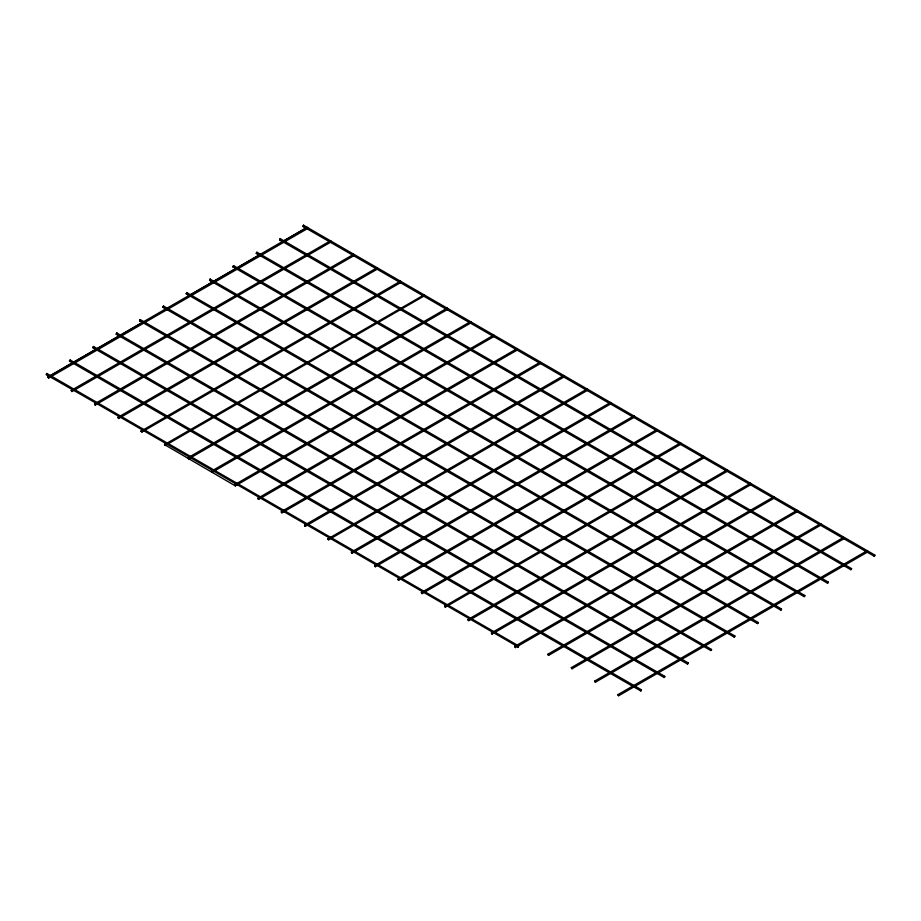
<?xml version="1.0" encoding="UTF-8"?>
<svg xmlns="http://www.w3.org/2000/svg" width="921" height="921" viewBox="0 0 921 921"><rect width="100%" height="100%" fill="white"/><g stroke="black" fill="none" stroke-linecap="round" stroke-linejoin="round"><path stroke-width="1.38" d="M141.155 431.12L400.359 281.25L401.026 281.63L401.096 282.321L141.961 431.961L141.155 431.12L141.961 431.961M164.502 444.601L424.155 294.847L424.431 295.802L165.296 445.442L164.502 444.601L235.316 485.862L234.648 484.722L492.47 335.866M564.4 376.724L305.335 526.294L304.667 525.914L304.667 525.143L563.744 375.572L564.515 376.263M304.667 525.143L305.404 526.225M353.549 254.599L354.424 255.37L95.277 405.021L94.621 404.63L94.621 403.87L353.687 254.3M327.876 538.923L587.08 389.053L587.736 389.433L587.736 390.193L328.67 539.764L327.876 538.923L328.67 539.764M444.567 606.294L703.771 456.425L704.438 456.804L704.438 457.564L445.373 607.135L444.567 606.294L445.442 607.066M540.259 362.402L541.134 363.173L281.987 512.813L281.331 512.433L281.331 511.673L539.153 362.816M726.98 470.205L727.843 470.976L468.708 620.616L468.052 620.236L468.052 619.476L725.875 470.619M796.999 510.625L797.862 511.397L548.64 655.315L547.983 654.935L547.983 654.163L797.137 510.326M48.675 378.001L47.938 376.919L48.594 378.07L307.66 228.5L307.66 227.729L307.004 227.349L47.938 376.919M71.205 390.469L71.942 391.54L331.007 241.97L331.007 241.21L330.443 240.795L71.274 390.4L71.942 391.54M165.366 445.373L164.629 444.302M188.713 458.842L187.976 457.772L188.632 458.911L447.698 309.341L447.698 308.581L447.042 308.201L187.976 457.772M307.004 227.349L307.66 228.5M211.243 471.322L211.968 472.392L471.045 322.822L471.045 322.062L470.481 321.648L211.312 471.253L211.968 472.392M447.042 308.201L447.698 309.341M422.106 593.596L421.369 592.525L422.025 593.665L681.091 444.095L681.091 443.335L680.435 442.955L421.369 592.525M563.744 375.572L563.664 376.182M656.972 429.647L657.836 430.544L398.689 580.195L398.033 579.804L398.033 579.044L655.856 430.199M572.056 668.715L571.319 667.644L571.987 668.784L821.129 524.947L821.129 524.176L820.473 523.796L571.319 667.644M595.403 682.196L594.667 681.114L595.323 682.265L844.476 538.417L843.694 537.45M867.881 551.288L867.156 550.746L618.003 694.595L618.003 695.355L618.659 695.735L867.812 551.898M820.473 523.796L820.473 524.567M640.763 690.186L640.97 690.969L641.419 689.806L70.192 360.007L69.524 360.387L69.524 361.159L640.763 690.957M95.277 405.021L94.621 403.87M118.049 417.317L118.613 418.491L377.679 268.92L377.679 268.161L377.023 267.781L117.957 417.351L118.613 418.491M330.443 240.795L331.007 241.97M377.023 267.781L377.679 268.92M400.359 281.25L401.096 282.321M515.818 349.347L257.995 498.192L257.995 498.963L258.651 499.343L517.717 349.773L517.268 348.61M258.651 499.343L258.087 498.169M470.481 321.648L471.045 322.822M281.987 512.813L281.331 511.673M235.316 485.862L494.45 336.223L494.047 335.186L493.644 335.762M351.35 552.093L352.006 553.245L611.072 403.674L611.072 402.903L610.519 402.5L351.35 552.093L352.006 553.245M374.789 565.54L375.354 566.714L634.419 417.144L634.419 416.384L633.752 416.004L374.686 565.575L375.354 566.714M398.689 580.195L398.033 579.044M633.752 416.004L634.419 417.144M657.755 430.614L657.099 430.234M468.708 620.616L468.052 619.476M491.48 632.911L492.044 634.085L751.11 484.515L751.11 483.755L750.454 483.375L491.388 632.946L492.044 634.085M703.771 456.425L704.438 457.564M514.827 646.392L515.392 647.567L774.457 497.996L774.457 497.236L773.79 496.845L514.724 646.415L515.392 647.567M548.64 655.315L547.983 654.163M750.454 483.375L750.385 483.986M797.793 511.466L797.137 511.086M618.659 695.735L618.003 694.595M46.522 374.594L46.752 373.454L46.188 374.628L94.886 402.523M92.871 347.678L93.528 346.538L92.871 347.678L664.099 677.476L664.755 677.096L664.755 676.336L93.528 346.538M116.207 334.208L116.863 333.057L116.207 334.208L687.434 664.006L688.102 663.627L688.102 662.855L116.863 333.057M139.647 320.761L140.199 319.587L139.543 320.727L710.782 650.525L711.438 650.145L711.507 649.455L140.199 319.587M162.879 307.257L163.547 306.117L162.879 307.257L734.118 637.056L734.774 636.676L734.854 635.974L163.547 306.117M186.226 293.776L186.79 292.613L186.226 293.776L757.453 623.575L758.121 623.195L758.121 622.435L186.963 292.705M209.562 280.306L210.126 279.132L209.562 280.306L780.801 610.105L781.457 609.725L781.457 608.965L210.299 279.236M232.898 266.837L233.566 265.685L232.898 266.837L804.137 596.624L804.793 596.244L804.793 595.484L233.566 265.685M256.337 253.39L256.901 252.216L256.245 253.356L827.472 583.154L828.129 582.774L828.129 582.014L256.901 252.216M279.673 239.909L280.237 238.735L279.581 239.886L850.808 569.685L851.476 569.293L851.545 568.602L280.237 238.735M302.917 226.405L303.585 225.265L302.917 226.405L874.156 556.203L874.812 555.824L874.812 555.064L303.585 225.265M518.661 645.909L517.924 646.979L518.661 645.909L46.844 373.489M48.272 376.954L142.79 322.385L139.877 320.692M594.667 681.114L842.565 537.991M141.293 430.821L142.087 431.661M234.648 484.722L235.454 485.563M328.014 538.624L328.809 539.464M727.682 471.068L727.118 470.666M444.705 605.995L445.499 606.835M804.793 595.484L804.137 596.624M664.755 676.336L664.099 677.476M874.812 555.064L874.156 556.203M851.545 568.602L850.808 569.685M828.129 582.014L827.472 583.154M69.524 361.159L70.261 360.076M781.457 608.965L780.801 610.105M758.121 622.435L757.453 623.575M734.854 635.974L734.118 637.056M711.507 649.455L710.782 650.525M688.102 662.855L687.434 664.006M303.251 226.37L306.163 228.063L282.828 241.532L279.915 239.851M256.568 253.321L259.492 255.013L189.473 295.434L186.549 293.753M233.232 266.802L236.144 268.483M209.896 280.272L212.809 281.953M163.213 307.223L166.137 308.903M116.53 334.173L119.454 335.854M93.194 347.643L96.118 349.335M96.118 403.237L518.258 646.956M304.529 525.454L305.473 525.983"/></g></svg>
